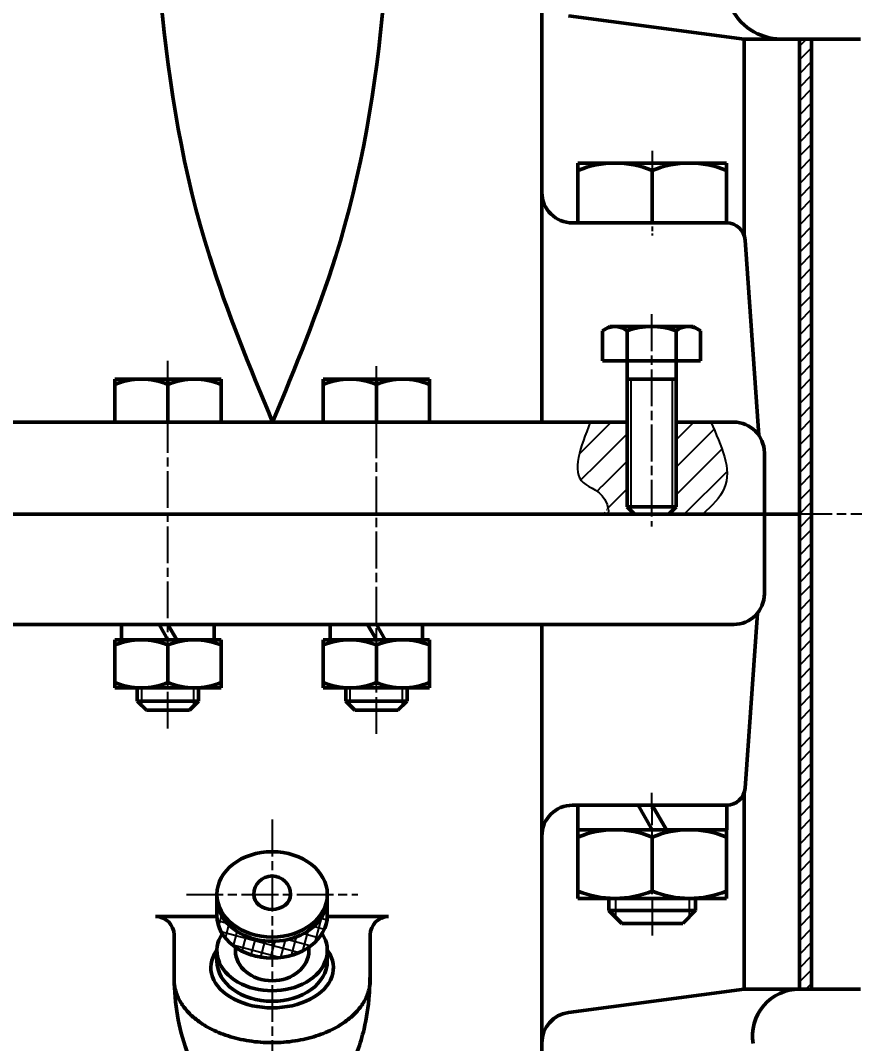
# Model space of a CAD drawing. Header units: millimetres. Extents: x -11122 to -2883, y -3177 to -1688.
# Drawn here: x -6110.8 to -5974.8, y -2657 to -2490.1 of the extents above; entities that cross this region are included whole.
import ezdxf

# ---------------------------------------------------------------- set-up
doc = ezdxf.new("R2010")
doc.units = ezdxf.units.MM
doc.header["$LTSCALE"] = 0.5
doc.linetypes.add('AM_ISO08W050', pattern=[18, 12, -1.5, 3, -1.5])
doc.linetypes.add('AM_ISO08W050x2', pattern=[9, 6, -0.75, 1.5, -0.75])
for name, color, linetype, lineweight in [('AM_0', 7, 'Continuous', 50), ('AM_4', 3, 'Continuous', 25), ('AM_7', 4, 'AM_ISO08W050', 25)]:
    doc.layers.add(name, color=color, linetype=linetype, lineweight=lineweight)
doc.styles.add('TCVN', font='tcvn+7284-2003i.ttf', dxfattribs={"width": 0.8, "height": 3.5})
doc.dimstyles.new('MyTemplate$0', dxfattribs={"dimtxt": 3.5, "dimasz": 3.5, "dimexe": 1.5, "dimexo": 0, "dimtad": 1, "dimtoh": 1, "dimdec": 0, "dimzin": 0, "dimtxsty": 'TCVN', "dimcen": 0, "dimclrd": 3, "dimclre": 3, "dimclrt": 1, "dimadec": 0, "dimazin": 0, "dimtfac": 1, "dimtdec": 0, "dimtofl": 0, "dimtmove": 0, "dimatfit": 3, "dimfxl": 1, "dimtfill": 1, "dimtolj": 1, "dimtzin": 0, "dimarcsym": 0})

# ---------------------------------------------------------------- blocks, each defined once
blk = doc.blocks.new('lo_tham_dau')
at = {"layer": 'AM_4'}
h = blk.add_hatch(dxfattribs=at)
h.set_pattern_fill('ANSI37', color=256, scale=0.5, angle=30.00000000000002, style=0)
h.set_pattern_definition([(75.00000000000001, (-3835.982053505342, -874.5052234579905), (-1.533407249233896, 0.4108752341002512), []), (165, (-3835.982053505342, -874.5052234579905), (-0.4108752341002513, -1.533407249233896), [])])
edge = h.paths.add_edge_path()
edge.add_ellipse((1483.571805845716, 1037.246348635869), major_axis=(-8.999900000000252, 0), ratio=0.7736430917290308, start_angle=491.8100301882276, end_angle=514.8889959886105)
edge.add_ellipse((1483.571805845716, 1037.246348635869), major_axis=(-8.999900000000252, 0), ratio=0.7736430917290308, start_angle=514.8889959886105, end_angle=538.4686313120131)
edge.add_ellipse((1483.571805845716, 1037.246348635869), major_axis=(-8.999900000000252, 0), ratio=0.7736430917290308, start_angle=538.4686313120131, end_angle=540)
edge.add_line((1492.571705845716, 1037.246348635869), (1492.571705845716, 1039.991442883868))
edge.add_ellipse((1483.571805845717, 1039.991442883869), major_axis=(-8.999900000000252, 0), ratio=0.7736430917290308, start_angle=449.9999999999971, end_angle=539.9999999999944, ccw=False)
edge.add_line((1483.571805845716, 1033.028732422617), (1483.571805845716, 1030.283638174617))
edge.add_ellipse((1483.571805845716, 1037.246348635869), major_axis=(-8.999900000000252, 0), ratio=0.7736430917290308, start_angle=450, end_angle=491.8100301882276)
edge = h.paths.add_edge_path()
edge.add_ellipse((1483.571805845717, 1039.991442883869), major_axis=(-8.999900000000252, 0), ratio=0.7736430917290308, start_angle=360.00000000000557, end_angle=449.9999999999971, ccw=False)
edge.add_line((1474.571905845715, 1039.991442883876), (1474.571905845716, 1037.246348635869))
edge.add_ellipse((1483.571805845716, 1037.246348635869), major_axis=(-8.999900000000252, 0), ratio=0.7736430917290308, start_angle=360, end_angle=361.5313686880317)
edge.add_ellipse((1483.571805845716, 1037.246348635869), major_axis=(-8.999900000000252, 0), ratio=0.7736430917290308, start_angle=361.5313686880317, end_angle=385.1110040113967)
edge.add_ellipse((1483.571805845716, 1037.246348635869), major_axis=(-8.999900000000252, 0), ratio=0.7736430917290308, start_angle=385.1110040113967, end_angle=408.1899698117724)
edge.add_ellipse((1483.571805845716, 1037.246348635869), major_axis=(-8.999900000000252, 0), ratio=0.7736430917290308, start_angle=408.1899698117724, end_angle=450)
edge.add_line((1483.571805845716, 1030.283638174617), (1483.571805845716, 1033.028732422617))
at = {"layer": 'AM_0'}
for p, q in [((1474.571905845716, 1037.246348635869), (1474.571905845715, 1040.687807124189)), ((1492.571705845716, 1037.246348635869), (1492.571705845717, 1040.687807124189)), ((1464.571805845715, 1037.060275465139), (1474.575120217413, 1037.060275465139)), ((1502.571805845717, 1037.060275465151), (1492.568491474019, 1037.060275465145)), ((1477.571905845716, 1032.056627604067), (1477.571905845716, 1031.510584142572)), ((1489.571705845716, 1031.510584142572), (1489.571705845716, 1032.056627604067)), ((1474.571905845716, 1031.510584365063), (1474.571905845716, 1029.78985505601)), ((1492.571705845717, 1029.78985505601), (1492.571705845717, 1031.510584365063)), ((1467.571805845716, 1026.932084658572), (1467.571805845716, 1027.679399618436)), ((1499.571805845717, 1026.932084658572), (1499.571805845717, 1027.804446502888))]:
    blk.add_line(p, q, dxfattribs=at)
for centre, radius, start, end in [((1483.571805845716, 1040.687807124189), 3.000000000000014, 0, 180), ((1464.571805845715, 1034.060275465139), 3, 0, 90), ((1502.571805845716, 1034.06027546514), 3, 90, 180)]:
    blk.add_arc(centre, radius, start, end, dxfattribs=at)
blk.add_ellipse((1483.571805845717, 1040.687807124189), major_axis=(-8.999900000000252, 0), ratio=0.7736430917290308, dxfattribs=at)
for centre, major_axis, ratio, start_param, end_param in [((1483.571805845717, 1039.991442883869), (-8.999900000000252, 0), 0.7736430917290308, 6.233157749614739, 9.474805518336465), ((1483.571805845716, 1040.687807124189), (-3, 0), 0.8191520442889365, 0, 3.141592653589793), ((1483.571805845716, 1037.246348635869), (-8.999900000000252, 0), 0.7736430917290308, 6.283185307179586, 9.42477796076938), ((1483.571805845717, 1031.510584365063), (-8.999900000000252, 0), 0.7281341638905234, -0.4382696984802301, 3.57986235206979), ((1483.571805845717, 1028.725132038534), (-9.999999999999318, 0), 0.6553134661598953, -0.4390242401918023, 3.580616893781595), ((1483.571805845716, 1031.510584142572), (-5.999899999999798, 0), 0.8191520442890038, 6.283185307179586, 9.42477796076938), ((1483.571805845717, 1029.78985505601), (-8.999900000000252, 0), 0.7281341638905234, 0, 3.141592653589793)]:
    blk.add_ellipse(centre, major_axis=major_axis, ratio=ratio, start_param=start_param, end_param=end_param, dxfattribs=at)
for points, knots in [([(1467.571805845716, 1034.06027546514), (1467.571805845716, 1033.259708210641), (1467.571805845716, 1031.558857328891), (1467.571805845716, 1029.407864633517), (1467.571805845716, 1027.83236828583), (1467.571805845716, 1027.157155565393), (1467.571805845716, 1026.707013751768), (1467.569024023369, 1026.481885738476), (1467.598605032584, 1026.144352931665), (1467.611976865684, 1026.031941283452), (1467.642013899173, 1025.807582455471), (1467.659212549956, 1025.696143581563), (1467.720623663913, 1025.357930742031), (1467.774371133209, 1025.126663177492), (1467.980358450742, 1024.416743641294), (1468.177282996454, 1023.921650182722), (1468.726827777837, 1022.901194257754), (1469.07969612727, 1022.375733254275), (1469.976939307739, 1021.319314181032), (1470.521715838854, 1020.788342296901), (1471.827928895443, 1019.759311651631), (1472.589837588081, 1019.26141870474), (1474.331235501966, 1018.348680235478), (1475.311034021991, 1017.934230235042), (1477.452129754571, 1017.241903512459), (1478.613274389679, 1016.964552623149), (1481.0405290056, 1016.588942172134), (1482.305923248915, 1016.491071955171), (1484.837688442518, 1016.491071955171), (1486.103082685833, 1016.588942172134), (1488.530337301755, 1016.964552623149), (1489.691481936863, 1017.24190351246), (1491.832577669442, 1017.934230235042), (1492.812376189467, 1018.348680235478), (1494.553774103352, 1019.26141870474), (1495.31568279599, 1019.759311651631), (1496.621895852578, 1020.788342296901), (1497.166672383693, 1021.319314181032), (1498.063915564163, 1022.375733254275), (1498.416783913596, 1022.901194257754), (1498.966328694979, 1023.921650182722), (1499.16325324069, 1024.416743641294), (1499.369240558223, 1025.126663177492), (1499.42298802752, 1025.357930742031), (1499.484399141475, 1025.696143581563), (1499.50159779226, 1025.807582455471), (1499.531634825748, 1026.031941283452), (1499.545006658848, 1026.144352931665), (1499.574587668064, 1026.481885738476), (1499.571805845716, 1026.707013751768), (1499.571805845716, 1027.157155565393), (1499.571805845716, 1027.83236828583), (1499.571805845716, 1029.407864633517), (1499.571805845716, 1031.558857328891), (1499.571805845716, 1033.25970821064), (1499.571805845716, 1034.060275465139)], [0.06942256652043033, 0.06942256652043033, 0.06942256652043033, 0.06942256652043033, 0.1249999999999979, 0.187499999999997, 0.2187499999999967, 0.2343749999999963, 0.2343749999999963, 0.2499999999999959, 0.2499999999999959, 0.2578124999999959, 0.2578124999999959, 0.2656249999999959, 0.2656249999999959, 0.2812499999999962, 0.2812499999999962, 0.3124999999999965, 0.3124999999999965, 0.3437499999999971, 0.3437499999999971, 0.3749999999999976, 0.3749999999999976, 0.4062499999999982, 0.4062499999999982, 0.4374999999999988, 0.4374999999999988, 0.4687499999999994, 0.4687499999999994, 0.5, 0.5, 0.5312500000000006, 0.5312500000000006, 0.5625000000000011, 0.5625000000000011, 0.5937500000000018, 0.5937500000000018, 0.6250000000000023, 0.6250000000000023, 0.6562500000000029, 0.6562500000000029, 0.6875000000000034, 0.6875000000000034, 0.718750000000004, 0.718750000000004, 0.7343750000000042, 0.7343750000000042, 0.742187500000004, 0.742187500000004, 0.7500000000000037, 0.7500000000000037, 0.7656250000000034, 0.7656250000000034, 0.7812500000000032, 0.812500000000003, 0.875000000000002, 0.9305774334795669, 0.9305774334795669, 0.9305774334795669, 0.9305774334795669]), ([(1499.571805845717, 1027.804446502893), (1499.507365397073, 1026.613711616993), (1499.453561132342, 1023.556062566018), (1498.806098356354, 1019.295609370417), (1497.56271495143, 1015.129042843412), (1496.086106862932, 1011.720295024137), (1494.119885079162, 1008.518659337996), (1491.976736346985, 1006.113931607086), (1489.854488751381, 1004.464907886432), (1488.001089130114, 1003.434386955649), (1485.965311128497, 1002.737718450117), (1483.325720994098, 1002.389281960774), (1480.169521245692, 1002.891327141145), (1477.201211658649, 1004.448318270479), (1474.887346910373, 1006.41217757576), (1472.798302776841, 1008.85477771699), (1470.876045077127, 1012.031879873931), (1469.081777170704, 1016.414997549696), (1467.835595767215, 1021.674988892394), (1467.570894255628, 1025.70274800779), (1467.57178826776, 1027.76031249694), (1467.571805845716, 1027.80076807691)], [0, 0, 0, 0, 0.05439805538760113, 0.1396869818802244, 0.1958069562082402, 0.2527273289019261, 0.3089240792188698, 0.3668568949932868, 0.3987418504684428, 0.4313535288531932, 0.46329636998398, 0.4964836004232724, 0.552180583870021, 0.606110170802316, 0.6475889170453892, 0.6902350194034177, 0.752446968658655, 0.8163578232634625, 0.9059843863910084, 0.9981514765662107, 1, 1, 1, 1])]:
    blk.add_open_spline(points, degree=3, knots=knots, dxfattribs=at)
at = {"layer": 'AM_7'}
for p, q in [((1483.571805845717, 1052.874094193997), (1483.571805845717, 991.9869737864421)), ((1469.586164361142, 1040.687807124189), (1497.55744733029, 1040.687807124189))]:
    blk.add_line(p, q, dxfattribs=at)
blk = doc.blocks.new('*D147')
at = {"color": 3, "lineweight": -2, "transparency": 16777216}
for p, q in [((-6034.743909701731, -2397.690088886204), (-5895.967305207485, -2397.690088886204)), ((-5897.467305207485, -2765.098235534058), (-5897.467305207485, -2401.190088886204)), ((-5974.041007648085, -2768.598235534058), (-5895.967305207485, -2768.598235534058))]:
    blk.add_line(p, q, dxfattribs=at)
at = {"color": 3, "transparency": 16777216}
for points in [[(-5898.050638540818, -2401.190088886204), (-5896.883971874152, -2401.190088886204), (-5897.467305207485, -2397.690088886204)], [(-5898.050638540818, -2765.098235534058), (-5896.883971874152, -2765.098235534058), (-5897.467305207485, -2768.598235534058)]]:
    blk.add_solid(points, dxfattribs=at)
at = {"color": 1, "transparency": 16777216, "insert": (-5899.864843086273, -2585.229430634445), "char_height": 3.5, "attachment_point": 5, "rotation": 90, "style": 'TCVN', "bg_fill": 3, "box_fill_scale": 1.1, "bg_fill_color": 256, "bg_fill_true_color": 13158600, "bg_fill_transparency": 0}
blk.add_mtext('\\A1;371', dxfattribs=at)
blk = doc.blocks.new('*D162')
at = {"color": 3, "lineweight": -2, "transparency": 16777216}
for p, q in [((-5917.788854884922, -2570.598235534057), (-5905.935989384561, -2570.598235534057)), ((-5907.435989384561, -2574.098235534057), (-5907.435989384561, -2765.098235534058)), ((-5975.788854884921, -2768.598235534058), (-5905.935989384561, -2768.598235534058))]:
    blk.add_line(p, q, dxfattribs=at)
at = {"color": 3, "transparency": 16777216}
for points in [[(-5908.019322717894, -2574.098235534057), (-5906.852656051228, -2574.098235534057), (-5907.435989384561, -2570.598235534057)], [(-5908.019322717894, -2765.098235534058), (-5906.852656051228, -2765.098235534058), (-5907.435989384561, -2768.598235534058)]]:
    blk.add_solid(points, dxfattribs=at)
at = {"color": 1, "transparency": 16777216, "insert": (-5909.810989384561, -2669.598235534054), "char_height": 3.5, "attachment_point": 5, "rotation": 90, "style": 'TCVN', "bg_fill": 3, "box_fill_scale": 1.1, "bg_fill_color": 256, "bg_fill_true_color": 13158600, "bg_fill_transparency": 0}
blk.add_mtext('\\A1;198', dxfattribs=at)

msp = doc.modelspace()

# ---------------------------------------------------------------- hatches: boundary and pattern name
at = {"layer": 'AM_4', "lineweight": 25}
h = msp.add_hatch(dxfattribs=at)
h.set_pattern_fill('ANSI31', color=256)
h.set_pattern_definition([(45, (-7728.579919157079, -5495.487000423554), (-2.245064030267288, 2.245064030267288), [])])
edge = h.paths.add_edge_path()
edge.add_spline(control_points=[(-5998.255530241904, -2555.598235534061), (-5996.489832983059, -2559.445214234393), (-5993.845187695601, -2565.207183926442), (-5998.106891258112, -2569.25345656622), (-5999.523268706754, -2570.59823553406)], knot_values=[0, 0, 0, 0, 11.00215458479731, 16.4789270237818, 16.4789270237818, 16.4789270237818, 16.4789270237818], degree=3, periodic=0)
edge.add_line((-5999.523268706755, -2570.59823553406), (-6003.900423479497, -2570.59823553406))
edge.add_line((-6003.900423479497, -2570.59823553406), (-6003.900423479497, -2555.598235534061))
edge.add_line((-6003.900423479497, -2555.598235534061), (-5998.255530241904, -2555.598235534061))
edge = h.paths.add_edge_path()
edge.add_spline(control_points=[(-6015.158709773204, -2570.598235534059), (-6014.788188821272, -2570.587237876879), (-6015.347497186176, -2566.785372181635), (-6021.870129662407, -2565.844593760031), (-6019.468579105167, -2559.645861114983), (-6017.900423479496, -2555.59823553406)], knot_values=[0, 0, 0, 3.396394276933279e-12, 1.584356663023513, 6.862360121007631, 16.79370299511384, 16.79370299511384, 16.79370299511384, 16.79370299511384], degree=3, periodic=0)
edge.add_line((-6017.900423479496, -2555.59823553406), (-6011.900423479497, -2555.59823553406))
edge.add_line((-6011.900423479497, -2555.59823553406), (-6011.900423479497, -2570.598235534059))
edge.add_line((-6011.900423479497, -2570.598235534059), (-6015.158709773204, -2570.598235534059))
at = {"layer": 'AM_7', "lineweight": 25}
h = msp.add_hatch(dxfattribs=at)
h.set_pattern_fill('ANSI31', color=256, scale=0.5)
h.set_pattern_definition([(45, (1389, 0), (-1.122532015133644, 1.122532015133644), [])])
h.paths.add_polyline_path([(-5981.788854884913, -2493.098235534055), (-5983.788854884913, -2493.098235534055), (-5983.788854884916, -2648.098235534056), (-5981.788854884915, -2648.098235534056)])

# ---------------------------------------------------------------- linework, layer by layer
at = {"layer": 'AM_0'}
for p, q in [((-6025.788854884918, -2555.598235534057), (-6025.788854884918, -2415.040049810584)), ((-5992.788854884917, -2493.098235534054), (-6021.448448177836, -2489.284167554757)), ((-5992.788854884917, -2525.161485834297), (-5992.788854884918, -2493.098235534055)), ((-5973.788854884913, -2493.098235534055), (-5992.788854884917, -2493.098235534055)), ((-5983.788854884913, -2493.098235534055), (-5983.788854884915, -2648.098235534056)), ((-5983.788854884916, -2648.098235534056), (-5983.788854884913, -2493.098235534055)), ((-5981.788854884915, -2648.098235534056), (-5981.788854884913, -2493.098235534055)), ((-5995.638854884919, -2523.098235534055), (-6020.788854884918, -2523.098235534055)), ((-5983.788854885011, -2618.098235534054), (-5983.788854885011, -2523.098235534055)), ((-5990.404377993865, -2557.727495486322), (-5992.646263922, -2525.88752405203)), ((-6095.449104884918, -2555.598235534057), (-6095.449104884918, -2548.598235534057)), ((-6078.128604884918, -2548.598235534057), (-6095.449104884918, -2548.598235534057)), ((-6086.788854884919, -2548.598235534057), (-6095.449104884918, -2548.598235534057)), ((-6086.788854884919, -2555.598235534057), (-6086.788854884919, -2548.598235534057)), ((-6078.128604884918, -2548.598235534057), (-6086.788854884919, -2548.598235534057)), ((-6078.128604884918, -2555.598235534057), (-6078.128604884918, -2548.598235534057)), ((-6078.128604884918, -2555.598235534057), (-6078.128604884918, -2548.598235534057)), ((-6061.449104884918, -2555.598235534057), (-6061.449104884918, -2548.598235534057)), ((-6044.128604884918, -2548.598235534057), (-6061.449104884918, -2548.598235534057)), ((-6052.788854884917, -2548.598235534057), (-6061.449104884918, -2548.598235534057)), ((-6052.788854884917, -2555.598235534057), (-6052.788854884917, -2548.598235534057)), ((-6044.128604884918, -2548.598235534057), (-6052.788854884917, -2548.598235534057)), ((-6044.128604884918, -2555.598235534057), (-6044.128604884918, -2548.598235534057)), ((-6044.128604884918, -2555.598235534057), (-6044.128604884918, -2548.598235534057)), ((-6145.079574140452, -2555.598235534057), (-6011.900423479497, -2555.598235534057)), ((-6095.449104884918, -2555.598235534057), (-6078.128604884918, -2555.598235534057)), ((-6078.128604884918, -2555.598235534057), (-6095.449104884918, -2555.598235534057)), ((-6061.449104884918, -2555.598235534057), (-6044.128604884918, -2555.598235534057)), ((-6044.128604884918, -2555.598235534057), (-6061.449104884918, -2555.598235534057)), ((-6003.900423479497, -2555.598235534057), (-5997.788854884918, -2555.598235534057)), ((-6003.605432128128, -2555.598235534057), (-5994.498135629379, -2555.598235534058)), ((-5989.49813562938, -2583.598235534057), (-5989.498135629379, -2560.598235534057)), ((-6155.788854884921, -2570.598235534056), (-5983.788854885011, -2570.598235534057)), ((-5990.637171069516, -2586.775176305848), (-5992.646263921997, -2615.308947016071)), ((-6145.079574140452, -2588.598235534057), (-5994.49813562938, -2588.598235534057)), ((-6025.788854884918, -2768.598235534057), (-6025.788854884917, -2588.598235534057)), ((-6095.449104884896, -2598.098235534094), (-6095.449104884896, -2591.098235534094)), ((-6078.128604884896, -2591.098235534094), (-6095.449104884896, -2591.098235534094)), ((-6086.788854884897, -2591.098235534094), (-6095.449104884896, -2591.098235534094)), ((-6095.449104884876, -2591.956099910371), (-6095.449104884876, -2598.956099910371)), ((-6095.449104884876, -2591.956099910371), (-6095.449104884876, -2598.956099910371)), ((-6078.128604884896, -2591.098235534094), (-6086.788854884897, -2591.098235534094)), ((-6086.788854884897, -2598.098235534094), (-6086.788854884897, -2591.956099910363)), ((-6086.788854884875, -2591.956099910371), (-6086.788854884875, -2598.098235534102)), ((-6078.128604884896, -2598.098235534094), (-6078.128604884896, -2591.098235534094)), ((-6078.128604884896, -2598.098235534094), (-6078.128604884896, -2591.098235534094)), ((-6078.128604884874, -2591.956099910371), (-6078.128604884874, -2598.956099910371)), ((-6061.449104884896, -2598.09823553409), (-6061.449104884896, -2591.09823553409)), ((-6044.128604884896, -2591.09823553409), (-6061.449104884896, -2591.09823553409)), ((-6052.788854884896, -2591.09823553409), (-6061.449104884896, -2591.09823553409)), ((-6061.449104884875, -2591.956099910368), (-6061.449104884875, -2598.956099910368)), ((-6061.449104884874, -2591.956099910368), (-6061.449104884874, -2598.956099910368)), ((-6044.128604884896, -2591.09823553409), (-6052.788854884896, -2591.09823553409)), ((-6052.788854884896, -2598.09823553409), (-6052.788854884895, -2591.956099910359)), ((-6052.788854884875, -2591.956099910368), (-6052.788854884875, -2598.098235534098)), ((-6044.128604884896, -2598.09823553409), (-6044.128604884896, -2591.09823553409)), ((-6044.128604884896, -2598.09823553409), (-6044.128604884896, -2591.09823553409)), ((-6044.128604884874, -2591.956099910368), (-6044.128604884874, -2598.956099910368)), ((-6095.449104884876, -2598.956099910371), (-6078.128604884874, -2598.956099910371)), ((-6095.449104884876, -2598.956099910371), (-6086.788854884875, -2598.956099910371)), ((-6091.788854884895, -2599.098235534088), (-6091.788854884895, -2601.098235534088)), ((-6086.788854884875, -2598.956099910371), (-6078.128604884874, -2598.956099910371)), ((-6081.788854884897, -2601.098235534088), (-6081.788854884897, -2599.098235534094)), ((-6081.788854884897, -2601.098235534088), (-6081.788854884897, -2599.098235534094)), ((-6061.449104884874, -2598.956099910368), (-6044.128604884874, -2598.956099910368)), ((-6061.449104884875, -2598.956099910368), (-6052.788854884875, -2598.956099910368)), ((-6057.788854884895, -2599.098235534085), (-6057.788854884895, -2601.098235534085)), ((-6052.788854884875, -2598.956099910368), (-6044.128604884874, -2598.956099910368)), ((-6047.788854884897, -2601.098235534085), (-6047.788854884897, -2599.09823553409)), ((-6047.788854884897, -2601.098235534085), (-6047.788854884897, -2599.09823553409)), ((-6091.788854884895, -2601.098235534088), (-6091.788854884895, -2601.098235534088)), ((-6091.788854884895, -2601.098235534088), (-6090.288854884897, -2602.598235534094)), ((-6091.788854884895, -2601.098235534088), (-6081.788854884897, -2601.098235534088)), ((-6081.788854884897, -2601.098235534088), (-6083.288854884897, -2602.598235534088)), ((-6057.788854884895, -2601.098235534085), (-6057.788854884895, -2601.098235534085)), ((-6057.788854884895, -2601.098235534085), (-6056.288854884896, -2602.59823553409)), ((-6057.788854884895, -2601.098235534085), (-6047.788854884897, -2601.098235534085)), ((-6047.788854884897, -2601.098235534085), (-6049.288854884897, -2602.598235534085)), ((-6090.288854884897, -2602.598235534094), (-6083.288854884897, -2602.598235534088)), ((-6056.288854884896, -2602.59823553409), (-6049.288854884897, -2602.598235534085)), ((-6014.853792103815, -2633.298235534055), (-6014.853792103815, -2635.298235533871)), ((-6000.723917666019, -2633.298235534054), (-6000.723917666019, -2635.298235533871)), ((-6014.853792103815, -2635.298235533872), (-6012.753792103817, -2637.39823553387)), ((-6014.853792103816, -2635.298235533871), (-6000.723917666019, -2635.298235533871)), ((-6000.723917666019, -2635.298235533871), (-6002.823917666018, -2637.398235533871)), ((-6012.753792103816, -2637.39823553387), (-6002.823917666018, -2637.398235533871)), ((-5992.788854884919, -2648.098235534056), (-6021.448448177836, -2651.912303513353)), ((-5983.788854884915, -2648.098235534056), (-5992.788854884919, -2648.098235534056))]:
    msp.add_line(p, q, dxfattribs=at)
at = {"layer": 'AM_0', "lineweight": 50}
for p, q in [((-5995.664499231934, -2513.324033372594), (-6019.913210537898, -2513.324033372594)), ((-6019.913210537898, -2513.324033372594), (-6019.913210537898, -2523.124033372594)), ((-6019.913210537898, -2513.324033372594), (-6007.788854884916, -2513.324033372594)), ((-6007.788854884916, -2513.324033372594), (-5995.664499231934, -2513.324033372594)), ((-5995.664499231934, -2523.124033372594), (-5995.664499231934, -2513.324033372594)), ((-6007.788854884915, -2514.52504349937), (-6007.788854884916, -2523.124033372594)), ((-6094.338854884919, -2591.098235534057), (-6094.338854884919, -2588.598235534057)), ((-6086.788854884919, -2591.098235534057), (-6088.232230557893, -2588.598235534057)), ((-6086.788854884919, -2588.598235534057), (-6085.345479211945, -2591.098235534057)), ((-6079.238854884919, -2591.098235534057), (-6079.238854884919, -2588.598235534057)), ((-6060.338854884915, -2591.098235534057), (-6060.338854884915, -2588.598235534057)), ((-6052.788854884915, -2591.098235534057), (-6054.232230557889, -2588.598235534057)), ((-6052.788854884915, -2588.598235534057), (-6051.345479211941, -2591.098235534057)), ((-6045.238854884915, -2591.098235534057), (-6045.238854884915, -2588.598235534057)), ((-5992.78885488492, -2648.098235534056), (-5992.788854884919, -2616.034985233813)), ((-5995.638854884917, -2618.098235534054), (-6020.788854884917, -2618.098235534054)), ((-6019.938854884918, -2622.098235534053), (-6019.938854884918, -2618.098235534052)), ((-6019.938854884918, -2618.098235534052), (-5995.638854884917, -2618.098235534052)), ((-6007.788854884916, -2622.098235534053), (-6010.098255961675, -2618.098235534052)), ((-6007.788854884917, -2618.098235534052), (-6005.479453808158, -2622.098235534053)), ((-5995.638854884917, -2622.098235534053), (-5995.638854884917, -2618.098235534052)), ((-6007.788854884917, -2622.098235534054), (-6019.913210537899, -2622.098235534054)), ((-6019.913210537899, -2622.098235534054), (-6019.913210537899, -2633.298235534054)), ((-5995.664499231936, -2622.098235534054), (-6007.788854884917, -2622.098235534054)), ((-5995.664499231936, -2622.098235534054), (-5995.664499231936, -2633.298235534054)), ((-6007.788854884918, -2623.299245660831), (-6007.788854884918, -2632.097225407278)), ((-6019.913210537899, -2633.298235534054), (-5995.664499231936, -2633.298235534054)), ((-5973.788854884916, -2648.098235534056), (-5992.788854884919, -2648.098235534056))]:
    msp.add_line(p, q, dxfattribs=at)
at = {"layer": 'AM_0', "lineweight": 25}
for p, q in [((-6069.677286290339, -2555.598235534057), (-6069.677286290339, -2555.598235534057)), ((-6094.338854884919, -2588.598235534057), (-6079.238854884919, -2588.598235534057)), ((-6060.338854884915, -2588.598235534057), (-6045.238854884915, -2588.598235534057)), ((-6079.238854884919, -2591.098235534057), (-6094.338854884919, -2591.098235534057)), ((-6045.238854884915, -2591.098235534057), (-6060.338854884915, -2591.098235534057)), ((-5995.638854884917, -2622.098235534053), (-6019.938854884918, -2622.098235534053))]:
    msp.add_line(p, q, dxfattribs=at)
at = {"layer": 'AM_0'}
for centre, radius, start, end in [((-5986.784974625895, -2484.098235534053), 9.00000000000341, 202.5856682975596, 270), ((-6020.788854884918, -2518.098235534055), 5, 180, 270), ((-5995.638854884919, -2526.098235534052), 3, 4.027609051667042, 90), ((-6091.118979884917, -2559.95545839045), 11.35722285639323, 67.58786502351282, 112.4121349764872), ((-6082.458729884916, -2559.955458390457), 11.35722285640077, 67.58786502351282, 112.4121349764872), ((-6057.118979884917, -2559.95545839045), 11.35722285639323, 67.58786502351282, 112.4121349764872), ((-6048.458729884916, -2559.955458390457), 11.35722285640077, 67.58786502351282, 112.4121349764872), ((-6086.788854884919, -2549.456099910326), 1.13686837721616e-13, 224.9999999999816, 269.824269952918), ((-6052.788854884917, -2549.456099910326), 1.13686837721616e-13, 224.9999999999816, 269.824269952918), ((-5994.498135629379, -2560.598235534057), 5, 0, 90), ((-5994.49813562938, -2583.598235534057), 5, 270, 0), ((-6091.118979884895, -2602.455458390487), 11.35722285639323, 67.58786502351282, 112.4121349764872), ((-6082.458729884895, -2602.455458390495), 11.35722285640077, 67.58786502351282, 112.4121349764872), ((-6086.788854884897, -2591.956099910363), 1.13686837721616e-13, 224.9999999999816, 269.824269952918), ((-6057.118979884895, -2602.455458390483), 11.35722285639323, 67.58786502351282, 112.4121349764872), ((-6048.458729884895, -2602.455458390491), 11.35722285640077, 67.58786502351282, 112.4121349764872), ((-6052.788854884896, -2591.956099910359), 1.13686837721616e-13, 224.9999999999816, 269.824269952918), ((-6091.118979884877, -2587.598877053971), 11.35722285640077, 247.5878650235128, 292.4121349764872), ((-6086.788854884875, -2598.098235534102), 1.13686837721616e-13, 44.99999999998158, 89.82426995291802), ((-6082.458729884875, -2587.598877053978), 11.35722285639323, 247.5878650235128, 292.4121349764872), ((-6057.118979884875, -2587.598877053967), 11.35722285640077, 247.5878650235128, 292.4121349764872), ((-6052.788854884875, -2598.098235534098), 1.13686837721616e-13, 44.99999999998158, 89.82426995291802), ((-6048.458729884875, -2587.598877053974), 11.35722285639323, 247.5878650235128, 292.4121349764872), ((-5983.788854884913, -2655.728496338284), 7.630260804231188, 90, 189.4169932779895), ((-6020.788854884918, -2656.86860623695), 5, 97.58047835277465, 180)]:
    msp.add_arc(centre, radius, start, end, dxfattribs=at)
at = {"layer": 'AM_0', "lineweight": 50}
for centre, radius, start, end in [((-6013.851032711407, -2529.22415963844), 15.90012626584642, 67.5878752087464, 112.4121247912536), ((-6001.726677058425, -2529.224159638442), 15.90012626584843, 67.5878752087464, 112.4121247912536), ((-5995.638854884917, -2615.098235534049), 3, 270, 355.9723909483329), ((-6020.788854884917, -2623.098235534054), 5, 90, 180), ((-6013.851032711409, -2637.998361799903), 15.90012626584843, 67.5878752087464, 112.4121247912536), ((-6001.726677058427, -2637.998361799901), 15.90012626584642, 67.5878752087464, 112.4121247912536), ((-6013.851032711409, -2617.398109268206), 15.90012626584843, 247.5878752087464, 292.4121247912536), ((-6001.726677058427, -2617.398109268208), 15.90012626584642, 247.5878752087464, 292.4121247912536)]:
    msp.add_arc(centre, radius, start, end, dxfattribs=at)
at = {"layer": 'AM_0'}
for points, knots in [([(-6089.789488083158, -2444.225458489299), (-6089.224819549253, -2472.602899179132), (-6088.47536500448, -2510.266768541458), (-6073.42528272687, -2546.631999909013), (-6069.714524433778, -2555.598235534057)], [4.825167252214775, 4.825167252214775, 4.825167252214775, 4.825167252214775, 61.91290692500975, 80.5946911049041, 80.5946911049041, 80.5946911049041, 80.5946911049041]), ([(-6049.862697973553, -2444.225458489299), (-6050.3249673885, -2472.602899179133), (-6050.938513023044, -2510.266768541459), (-6066.00076545848, -2546.631999909012), (-6069.714524433778, -2555.598235534057)], [4.825167252215611, 4.825167252215611, 4.825167252215611, 4.825167252215611, 61.91290692500975, 80.5946911049041, 80.5946911049041, 80.5946911049041, 80.5946911049041])]:
    msp.add_open_spline(points, degree=3, knots=knots, dxfattribs=at)
at = {"layer": 'AM_4'}
for p, q in [((-6091.038854884897, -2601.848235534094), (-6091.038854884897, -2599.098235534094)), ((-6082.538854884897, -2601.848235534088), (-6082.538854884897, -2599.098235534094)), ((-6057.038854884896, -2601.84823553409), (-6057.038854884896, -2599.09823553409)), ((-6048.538854884896, -2601.848235534084), (-6048.538854884897, -2599.09823553409)), ((-6013.803792103816, -2633.298235534055), (-6013.803792103816, -2636.348235533871)), ((-6001.773917666018, -2633.298235534055), (-6001.773917666018, -2636.348235533871))]:
    msp.add_line(p, q, dxfattribs=at)
at = {"layer": 'AM_4', "lineweight": 25}
for points in [[(-6017.900423479496, -2555.59823553406), (-6019.062190558308, -2565.461392662366), (-6015.158709773203, -2569.013878871039), (-6015.158709773203, -2570.598235534059), (-6015.686934133553, -2570.386408290411)], [(-5998.255530241904, -2555.598235534061), (-5996.036987928421, -2566.374388628327), (-5999.523268706754, -2570.59823553406)]]:
    msp.add_spline(points, degree=3, dxfattribs=at)
at = {"layer": 'AM_7'}
for p, q in [((-6086.788854884919, -2605.59823549625), (-6086.788854884919, -2545.533552472697)), ((-6052.788854884915, -2606.45609987252), (-6052.788854884915, -2546.391416848966))]:
    msp.add_line(p, q, dxfattribs=at)

# ---------------------------------------------------------------- block references
msp.add_blockref('lo_tham_dau', (-7553.360799759106, -3673.325313317307), dxfattribs=at)

# ---------------------------------------------------------------- next in the draw order: dimensions: what is measured, and where the dimension line sits
dim = msp.add_linear_dim(base=(-5897.467305207485, -2397.690088886204), p1=(-5974.041007648083, -2768.598235534057), p2=(-6034.74390970173, -2397.690088886203), angle=90, dimstyle='MyTemplate$0')
dim.commit()
dim.dimension.update_dxf_attribs({"geometry": '*D147', "text_midpoint": (-5897.467305207485, -2585.229430634445), "dimtype": 160})

# ---------------------------------------------------------------- next in the draw order: linework, layer by layer
at = {"layer": 'AM_0'}
for p, q in [((-6015.900423479497, -2540.684527035074), (-6014.711731730937, -2539.998235534058)), ((-6007.900423479497, -2539.998235534058), (-6014.711731730937, -2539.998235534058)), ((-6007.900423479497, -2539.998235534058), (-6001.089115228058, -2539.998235534058)), ((-5999.900423479497, -2540.684527035074), (-6001.089115228058, -2539.998235534058)), ((-6015.900423479497, -2540.684527035074), (-6015.900423479497, -2545.598235534058)), ((-6011.900423479497, -2540.684527035074), (-6011.900423479497, -2545.598235534058)), ((-6003.900423479497, -2540.684527035074), (-6003.900423479497, -2545.598235534058)), ((-5999.900423479497, -2540.684527035074), (-5999.900423479497, -2545.598235534058)), ((-6015.900423479497, -2545.598235534058), (-6007.900423479497, -2545.598235534058)), ((-6011.900423479497, -2545.598235534058), (-6011.900423479497, -2569.398235534059)), ((-6003.900423479497, -2545.598235534058), (-6011.900423479497, -2545.598235534058)), ((-5999.900423479497, -2545.598235534058), (-6007.900423479497, -2545.598235534058)), ((-6003.900423479497, -2569.398235534059), (-6003.900423479497, -2545.598235534058)), ((-6011.900423479497, -2548.598235534058), (-6003.900423479497, -2548.598235534058)), ((-6017.900423479496, -2555.59823553406), (-6011.900423979498, -2555.59823553406)), ((-6011.900423479497, -2569.398235534059), (-6010.700423479498, -2570.598235534058)), ((-6011.900423479497, -2569.398235534059), (-6003.900423479497, -2569.398235534059)), ((-6003.900423479497, -2569.398235534059), (-6005.100423479497, -2570.598235534058)), ((-6010.700423479498, -2570.598235534058), (-6005.100423479498, -2570.598235534058))]:
    msp.add_line(p, q, dxfattribs=at)
at = {"layer": 'AM_0', "lineweight": 25}
msp.add_line((-6012.300423979497, -2570.59823553406), (-6003.500422979498, -2570.598235534057), dxfattribs=at)
at = {"layer": 'AM_0'}
for centre, radius, start, end in [((-6013.865758719256, -2543.155449795483), 3.15721426142517, 51.50178199691398, 119.9999999999973), ((-6007.900423479497, -2551.998235534058), 12, 90, 109.4712206344135), ((-6007.900423479497, -2551.998235534058), 12, 70.52877936558654, 90), ((-6001.935088239739, -2543.155449795483), 3.15721426142517, 60.00000000000272, 128.498218003086)]:
    msp.add_arc(centre, radius, start, end, dxfattribs=at)
at = {"layer": 'AM_4'}
for p, q in [((-6011.300423479497, -2548.598235534058), (-6011.300423479497, -2569.998235534058)), ((-6004.500423479498, -2569.998235534058), (-6004.500423479498, -2548.598235534058))]:
    msp.add_line(p, q, dxfattribs=at)
at = {"layer": 'AM_7', "linetype": 'AM_ISO08W050x2'}
msp.add_line((-6007.788854884916, -2511.324033372594), (-6007.788854884916, -2525.124033372594), dxfattribs=at)
at = {"layer": 'AM_7'}
for p, q in [((-6007.900423479497, -2537.998235534058), (-6007.900423479497, -2572.598235534058)), ((-6007.749657068075, -2639.348224213373), (-6007.82805270176, -2616.048246854736))]:
    msp.add_line(p, q, dxfattribs=at)

# ---------------------------------------------------------------- next in the draw order: dimensions: what is measured, and where the dimension line sits
dim = msp.add_linear_dim(base=(-5907.435989384561, -2768.598235534058), p1=(-5917.788854884921, -2570.598235534056), p2=(-5975.78885488492, -2768.598235534057), angle=90, dimstyle='MyTemplate$0')
dim.commit()
dim.dimension.update_dxf_attribs({"geometry": '*D162', "text_midpoint": (-5907.435989384561, -2669.598235534054), "dimtype": 160})

# ---------------------------------------------------------------- next in the draw order: linework, layer by layer
msp.add_line((-5906.413851811572, -2570.598235534056), (-6269.384678509952, -2570.598235534056), dxfattribs=at)

doc.saveas('drawing.dxf')
